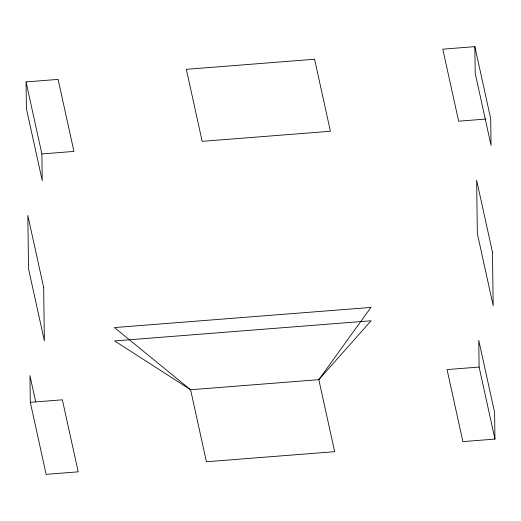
<?xml version="1.0" encoding="UTF-8"?>
<svg xmlns="http://www.w3.org/2000/svg" width="521" height="521" viewBox="0 0 521 521"><rect width="100%" height="100%" fill="white"/><g stroke="black" fill="none" stroke-linecap="round" stroke-linejoin="round"><path stroke-width="0.78" d="M26.05 81.914L58.105 79.394L73.943 151.422L41.888 153.936L26.05 81.914L26.402 108.615L42.24 180.637L41.888 153.936M474.859 46.649L475.211 73.35L491.049 145.372L490.691 118.671L474.859 46.649L442.798 49.169L458.636 121.191L485.885 119.049M30.309 402.329L62.364 399.809L78.202 471.831L46.141 474.351L30.309 402.329L29.951 375.628L35.695 401.743M479.112 367.064L447.057 369.578L462.895 441.606L494.95 439.086L494.598 412.385L478.76 340.363L479.112 367.064L494.95 439.086M370.913 307.423L318.826 379.659L334.664 451.681L206.433 461.756L190.595 389.734L114.633 340.923L371.089 320.773L318.826 379.659L190.575 389.754L114.457 327.572L370.913 307.423M314.567 59.244L186.336 69.319L202.174 141.341L330.405 131.266L314.567 59.244M492.469 252.21L476.637 180.188L477.347 233.59L493.179 305.612L492.469 252.21M43.666 287.475L27.828 215.453L28.538 268.856L44.376 340.877L43.666 287.475"/></g></svg>
